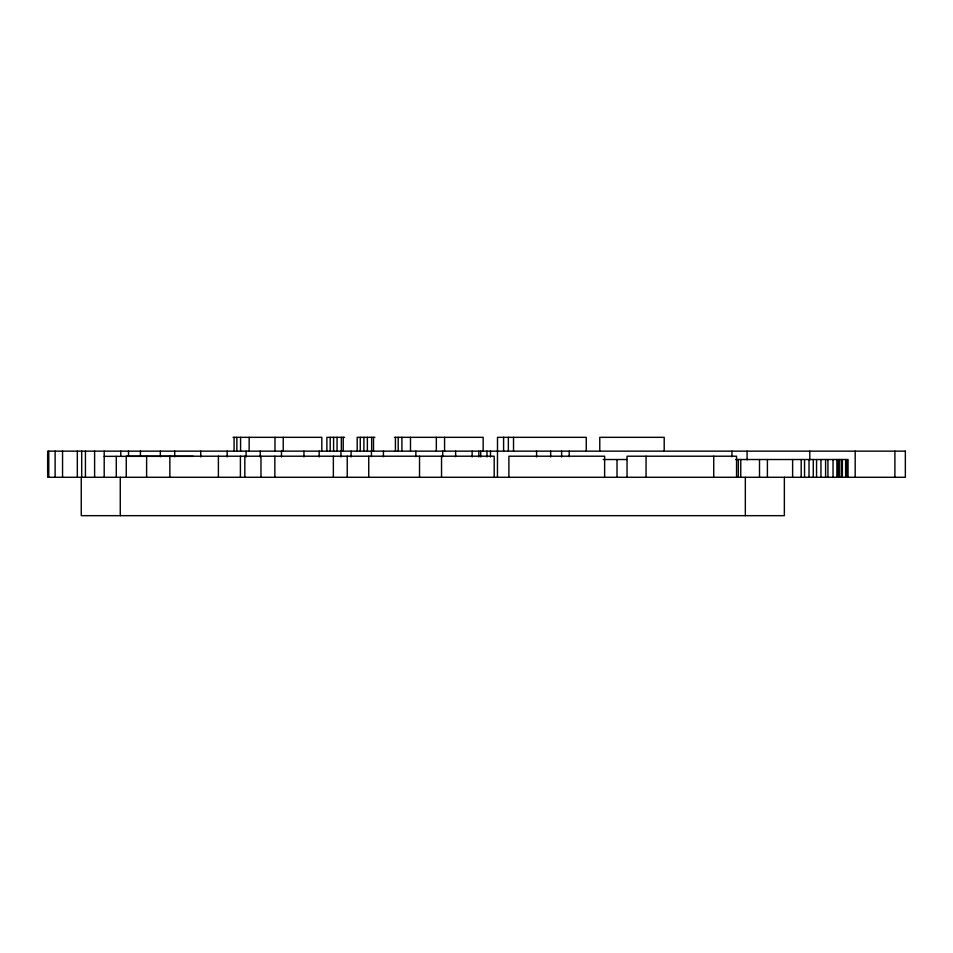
<?xml version="1.0" encoding="UTF-8"?>
<svg xmlns="http://www.w3.org/2000/svg" width="953" height="953" viewBox="0 0 953 953"><rect width="100%" height="100%" fill="white"/><g stroke="black" fill="none" stroke-linecap="round" stroke-linejoin="round"><path stroke-width="1.43" d="M233.068 437.332L321.816 437.332L321.816 451.15M344.605 437.332L326.867 437.332L326.915 451.15M374.898 437.332L357.172 437.332L357.22 451.15M394.411 437.332L483.159 437.332L483.159 451.15M104.199 456.344L193.256 456.344M603.237 459.525L626.907 459.525M735.609 459.525L848.051 459.525L848.051 477.286M894.891 451.15L894.891 477.286M855.186 451.15L855.186 477.286M846.872 459.525L846.872 477.286M845.621 459.525L845.621 477.286M842.369 459.525L842.369 477.286M841.821 459.525L841.821 477.286M839.772 459.525L839.772 477.286M838.306 459.525L838.306 477.286M836.889 459.525L836.889 477.286M833.041 459.525L833.041 477.286M827.931 459.525L827.931 477.286M825.596 459.525L825.596 477.286M820.962 459.525L820.962 477.286M816.554 459.525L816.554 477.286M813.278 459.525L813.278 477.286M809.8 451.15L809.8 459.858M809.014 459.525L809.014 477.286M804.546 459.525L804.546 477.286M801.187 459.525L801.187 477.286M792.622 459.525L792.622 477.286M784.355 477.286L784.355 515.668L81.255 515.668L81.255 477.286M767.403 459.525L767.403 477.286M759.505 459.525L759.505 477.286M747.092 451.15L747.092 459.858M745.341 477.286L745.341 515.668M740.767 459.525L740.767 477.286M738.337 459.525L738.337 477.286M736.562 477.286L736.562 456.213L627.038 456.213L627.038 477.286M731.928 451.15L731.928 456.737M713.726 456.213L713.726 477.286M664.205 451.15L664.205 437.332L599.771 437.332L599.771 451.15M646.063 456.213L646.063 477.286M617.02 459.525L617.02 477.286M604.631 477.286L604.631 456.213L508.89 456.213L508.89 477.286M586.262 451.15L586.262 437.332L497.514 437.332L497.454 477.286M569.215 451.15L569.215 456.737M561.627 451.15L561.627 456.964M550.667 451.15L550.667 456.964M536.599 451.15L536.599 456.964M513.524 437.332L513.524 451.15M508.354 437.332L508.354 451.15M503.601 437.332L503.601 451.15M494.19 477.286L494.19 456.213L126.261 456.213L126.261 477.286M490.497 451.15L490.497 456.964M486.971 451.15L486.971 456.964M480.705 451.15L480.705 456.964M478.823 451.15L478.823 456.964M472.14 451.15L472.14 456.964M455.641 451.15L455.641 456.737M444.574 437.332L444.574 451.15M442.728 451.15L442.728 456.737M441.537 456.213L441.537 477.286M436.331 437.332L436.331 451.15M419.534 456.213L419.534 477.286M415.853 451.15L415.853 456.737M410.493 437.332L410.493 451.15M401.916 437.332L401.916 451.15M398.199 437.332L398.199 451.15M395.424 437.332L395.424 451.15M383.416 451.15L383.416 456.737M373.516 437.332L373.516 451.15M371.658 437.332L371.658 451.15M371.432 451.15L371.432 456.63M368.74 456.213L368.74 477.286M367.358 437.332L367.358 451.15M363.891 437.332L363.891 451.15M360.258 437.332L360.258 451.15M351.073 451.15L351.073 456.964M347.237 456.213L347.237 477.286M343.223 437.332L343.223 451.15M341.353 437.332L341.353 451.15M340.948 451.15L340.948 456.964M337.052 437.332L337.052 451.15M333.598 437.332L333.598 451.15M333.359 456.213L333.359 477.286M330.191 437.332L330.191 451.15M319.195 451.15L319.195 456.964M303.959 451.15L303.959 456.964M283.232 437.332L283.232 451.15M281.469 451.15L281.469 456.964M274.988 437.332L274.988 451.15M274.845 456.213L274.845 477.286M260.967 456.213L260.967 477.286M260.229 451.15L260.229 456.964M249.15 437.332L249.15 451.15M246.1 451.15L246.1 456.964M244.826 456.213L244.826 477.286M240.585 437.332L240.585 451.15M240.406 456.213L240.406 477.286M236.856 437.332L236.856 451.15M234.081 437.332L234.081 451.15M227.148 451.15L227.148 456.964M218.392 456.213L218.392 477.286M200.726 451.15L200.726 456.964M174.721 451.15L174.721 456.749M169.86 456.213L169.86 477.286M160.33 451.15L160.33 456.749M146.619 456.213L146.619 477.286M140.425 451.15L140.425 456.344M128.524 451.15L128.524 456.344M120.781 451.15L120.781 456.344M120.269 477.286L120.269 515.668M116.29 456.344L116.29 477.286M104.199 451.15L104.199 477.286M94.609 451.15L94.609 477.286M85.436 451.15L85.436 477.286M81.696 451.15L81.696 477.286M77.324 451.15L77.324 477.286M62.553 451.15L62.553 477.286M55.119 451.15L55.119 477.286M48.77 451.15L48.77 477.286M905.35 451.15L47.65 451.15L47.65 477.286L905.35 477.286L905.35 451.15"/></g></svg>
